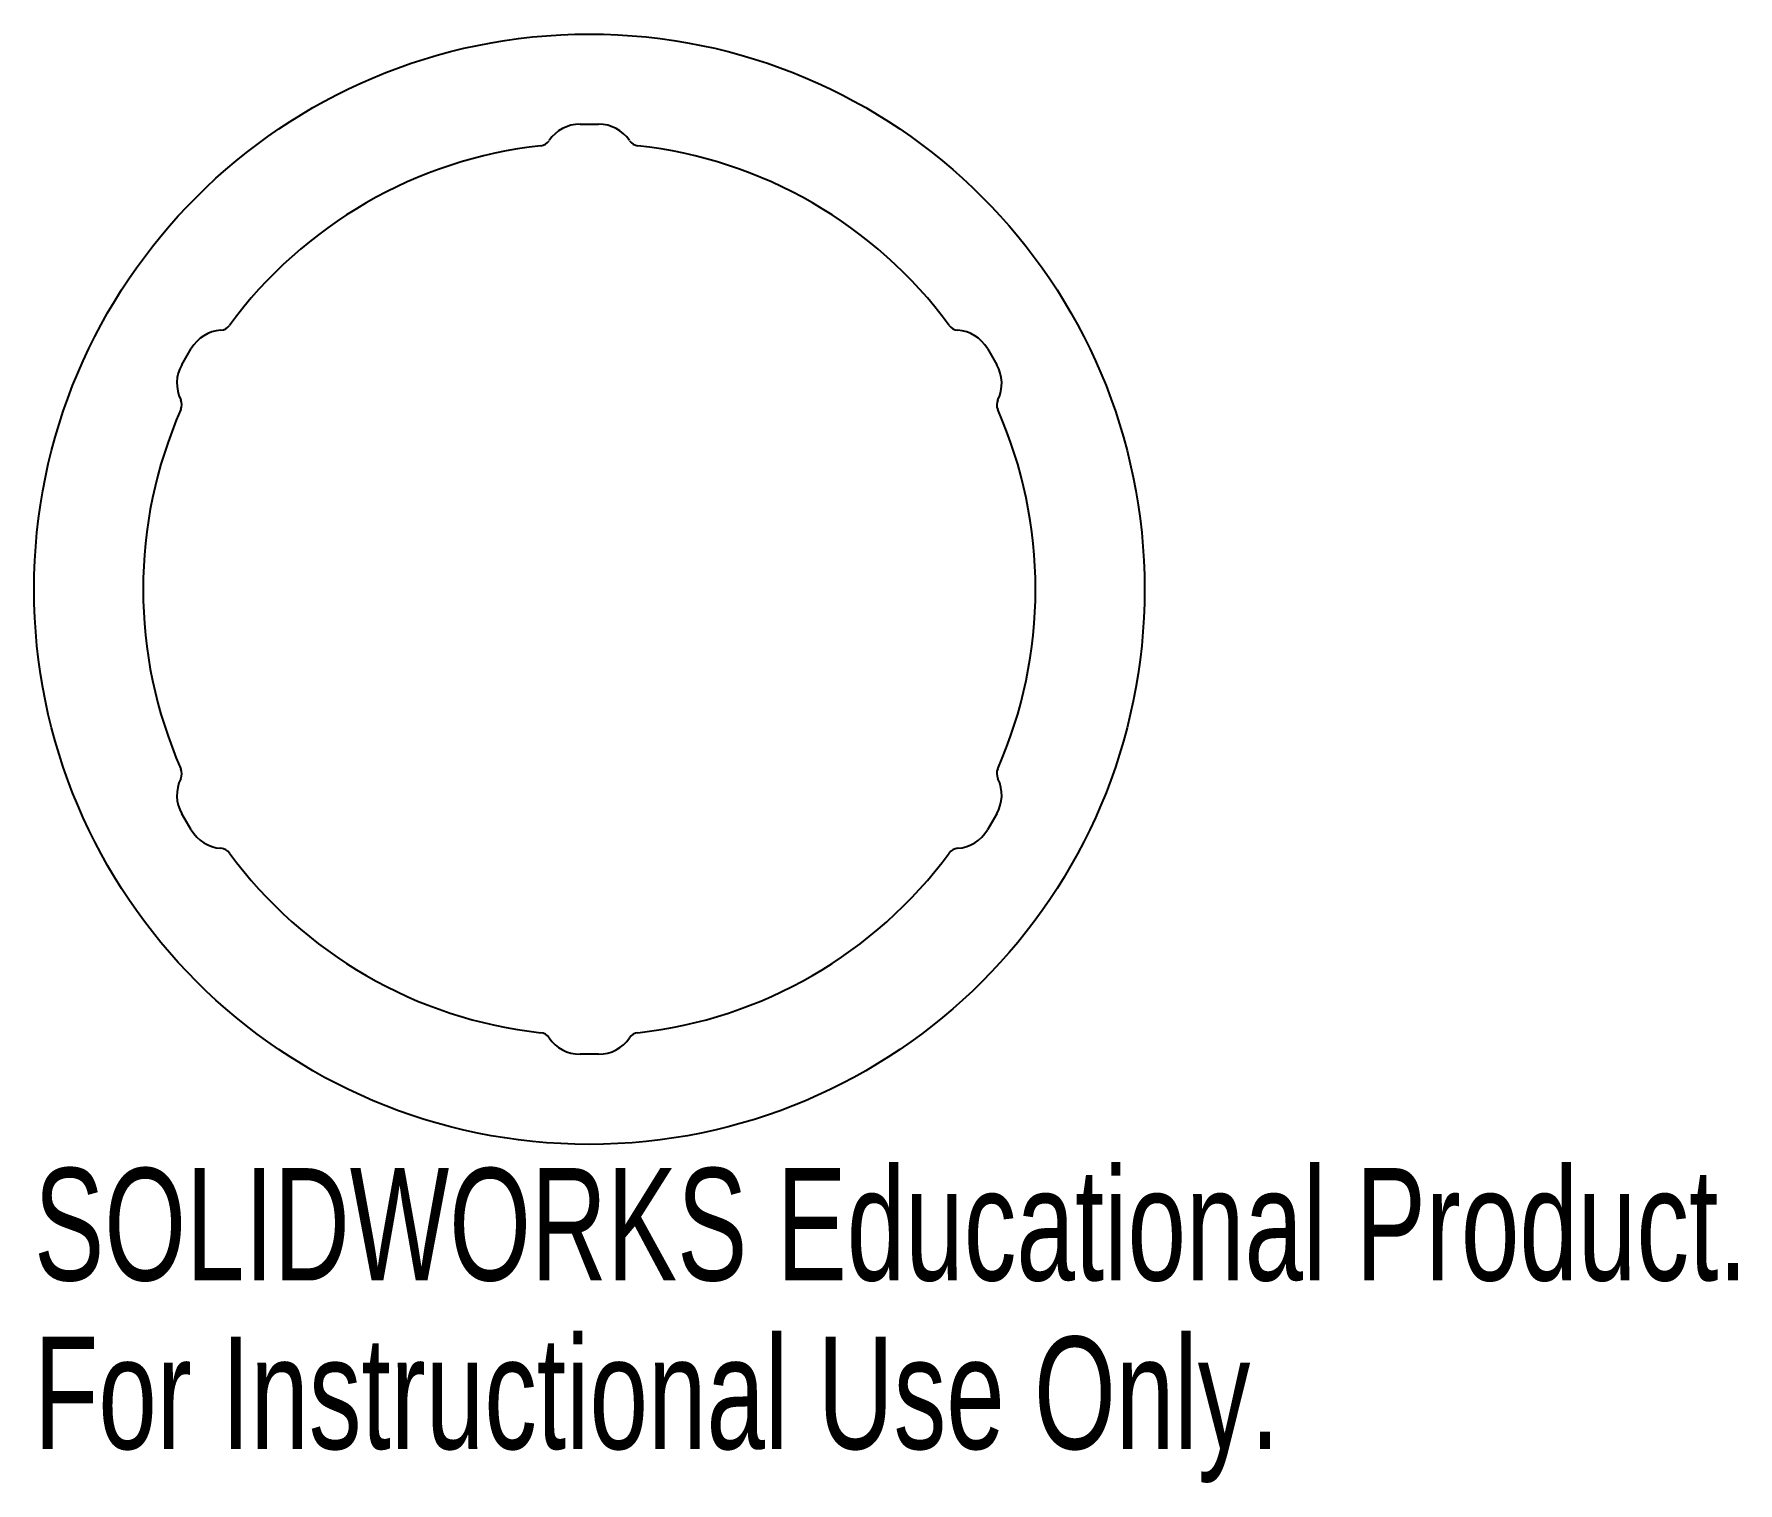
# Model space of a CAD drawing. Header units: millimetres. Extents: x -23.9 to 49.4, y -38.4 to 23.9.
import ezdxf

# ---------------------------------------------------------------- set-up
doc = ezdxf.new("R2010")
doc.units = ezdxf.units.MM
doc.styles.add('SLDTEXTSTYLE0', font='TXT', dxfattribs={"width": 0.7})

msp = doc.modelspace()

# ---------------------------------------------------------------- linework, layer by layer
at = {"color": 7, "linetype": 'Continuous', "lineweight": 25}
for p, q in [((-0.4, 20), (0.4, 20)), ((-17.521, 9.654), (-17.121, 10.346)), ((17.121, 10.346), (17.521, 9.654)), ((-17.121, -10.346), (-17.521, -9.654)), ((17.521, -9.654), (17.121, -10.346)), ((0.4, -20), (-0.4, -20))]:
    msp.add_line(p, q, dxfattribs=at)
msp.add_circle((0, 0), 23.876, dxfattribs=at)
for centre, radius, start, end in [((-0.4, 18.4), 1.6, 90, 146.12656), ((0.4, 18.4), 1.6, 33.87344, 90), ((0, 0), 19.188, 96.25074, 143.74926), ((-2.144, 19.57), 0.5, 276.25074, 326.12656), ((2.144, 19.57), 0.5, 213.87344, 263.74926), ((0, 0), 19.188, 36.25074, 83.74926), ((-15.735, 9.546), 1.6, 93.87344, 150), ((-15.877, 11.642), 0.5, 273.87344, 323.74926), ((15.877, 11.642), 0.5, 216.25074, 266.12656), ((15.735, 9.546), 1.6, 30, 86.12656), ((-16.135, 8.854), 1.6, 150, 206.12656), ((16.135, 8.854), 1.6, 333.87344, 30), ((-18.02, 7.929), 0.5, 336.25074, 26.12656), ((18.02, 7.929), 0.5, 153.87344, 203.74926), ((0, 0), 19.188, 156.25074, 203.74926), ((0, 0), 19.188, 336.25074, 23.74926), ((-18.02, -7.929), 0.5, 333.87344, 23.74926), ((18.02, -7.929), 0.5, 156.25074, 206.12656), ((-16.135, -8.854), 1.6, 153.87344, 210), ((16.135, -8.854), 1.6, 330, 26.12656), ((-15.735, -9.546), 1.6, 210, 266.12656), ((15.735, -9.546), 1.6, 273.87344, 330), ((-15.877, -11.642), 0.5, 36.25074, 86.12656), ((0, 0), 19.188, 216.25074, 263.74926), ((0, 0), 19.188, 276.25074, 323.74926), ((15.877, -11.642), 0.5, 93.87344, 143.74926), ((-2.144, -19.57), 0.5, 33.87344, 83.74926), ((-0.4, -18.4), 1.6, 213.87344, 270), ((0.4, -18.4), 1.6, 270, 326.12656), ((2.144, -19.57), 0.5, 96.25074, 146.12656)]:
    msp.add_arc(centre, radius, start, end, dxfattribs=at)

# ---------------------------------------------------------------- texts
at = {"color": 7, "linetype": 'Continuous', "char_height": 4.83362, "attachment_point": 1, "style": 'SLDTEXTSTYLE0'}
for s, insert in [('SOLIDWORKS Educational Product.', (-23.876, -24.896)), ('For Instructional Use Only.', (-23.876, -32.146))]:
    msp.add_mtext(s, dxfattribs=dict(at, insert=insert))

doc.saveas('drawing.dxf')
